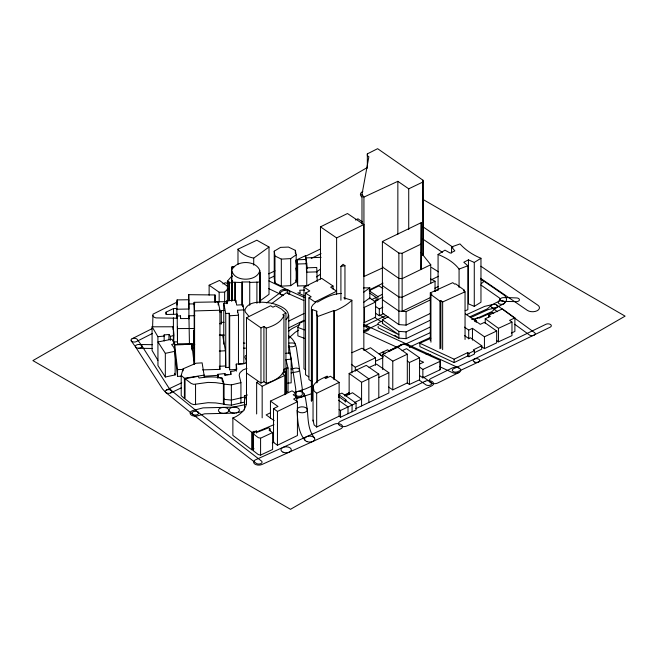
<?xml version="1.0" encoding="UTF-8"?>
<svg xmlns="http://www.w3.org/2000/svg" width="658" height="658" viewBox="0 0 658 658"><rect width="100%" height="100%" fill="white"/><g stroke="black" fill="none" stroke-linecap="round" stroke-linejoin="round"><path stroke-width="0.99" d="M338.697 397.506L338.697 394.603L341.93 393.097L356.085 403.148L356.085 409.909L340.54 417.213L339.125 416.201L316.671 427.034L314.096 424.904L313.043 420.059M339.125 416.201L339.125 382.397L330.406 376.228L325.669 378.547L324.879 377.963L327.684 376.647L327.19 376.137C322.05 378.58 315.741 380.842 313.043 386.254L314.096 391.099L316.671 393.229L316.671 427.034M295.738 393.525L295.755 389.125L289.026 345.253M234.692 266.654L232.093 266.638L232.085 268.176L231.517 268.193L231.468 300.566M382.775 266.498L382.693 267.214L398.871 278.408L402.137 278.647L420.997 269.467L421.227 222.651L382.388 241.494L382.388 313.052L398.871 324.608L406.076 325.126L430.488 313.364M177.125 299.908L176.887 309.235L188.912 309.021L188.714 299.744L177.125 299.908L177.125 301.907M176.862 316.942L176.887 315.996L180.498 315.93L180.654 318.595L189.027 318.513M259.334 271.877L259.976 271.927L260.025 280.505L259.515 280.53L259.474 282.043L249.826 282.438L249.736 281.945L241.98 281.986L241.98 305.312M152.598 327.289L152.977 314.17L177.018 302.121L177.018 305.073M311.481 397.226L311.39 401.035L312.402 399.76L312.402 309.614L316.794 311.201L316.794 382.915M361.982 223.967L361.982 194.431L368.875 156.744L367.361 155.707L367.337 153.873L377.618 148.683L422.971 180.21L423.176 255.222M248.675 316.046L245.327 312.007L244.932 309.86C248.329 300.903 260.757 301.792 268.67 302.795C276.064 303.535 294.677 310.099 286.123 319.689M316.794 311.201L316.35 312.978L317.534 316.556L317.534 382.117M181.221 375.356L184.388 378.284L184.388 398.567L181.221 395.639L181.221 375.356L183.113 368.817L196.035 363.232L202.121 362.862L204.408 377.116M245.508 355.435L244.932 357.187L246.421 361.053M173.671 343.41L173.967 334.7L173.153 326.787L152.072 326.804L152.072 350.467L157.912 360.354M270.043 428.901L269.048 430.102L272.601 432.577L272.601 449.48L260.584 455.089L258.265 454.555L253.174 450.615L252.968 449.817L252.968 432.915L256.423 431.558L257.294 432.248L268.826 427.733L270.043 428.901L270.043 430.891M304.481 338.376L297.86 335.86L297.86 327.413L299.809 323.168L304.317 320.956M285.95 313.175L282.743 314.721L283.927 315.56C280.892 322.634 273.21 326.055 266.26 328.103L263.924 326.483L260.963 327.89L246.487 317.781L270.652 305.748L272.897 307.196L275.644 305.855L281.542 309.12L285.95 313.175L285.95 393.862M419.82 375.759L422.864 377.881L439.939 369.854L439.939 361.406L440.408 360.526L404.538 344.257L403.066 344.381L388.335 351.175M439.939 369.854L440.408 368.982L440.408 360.526M363.784 302.277L369.812 297.959L375.586 302.014L364.137 307.434M375.586 302.014L375.586 317.222L364.137 322.642M382.388 323.67L382.512 319.624L388.228 316.835M504.554 303.124C508.157 300.492 506.364 296.19 503.181 294.439L482.585 280.275M311.39 401.035L311.39 310.889L312.402 309.614M227.397 301.471L227.397 281.188L231.879 276.031L231.558 275.57M343.756 297.844L351.882 300.237C346.955 305.057 340.704 308.363 334.42 311.061L333.738 310.609L317.534 316.556M378.194 326.458L378.136 327.807L398.871 338.13L406.076 338.648L430.488 326.886M340.91 300.245L340.91 266.465L343.057 264.294L344.957 265.668L344.957 299.448M227.594 286.419L219.476 280.431L209.129 285.194L219.155 292.226L224.641 292.144L227.882 288.887M288.722 338.105L295.228 332.29L298.691 330.143M491.394 305.213L487.348 308.865L469.911 316.761M496.922 307.237L491.797 311.662L474.821 319.344M288.377 331.402L292.078 328.581L299.744 324.616M349.464 392.571L344.677 395.902M266.613 302.919L282.134 291.239A3.274 1.892 0 0 1 286.732 290.885A3.274 1.892 0 0 1 287.34 293.534M271.606 303.659L286.353 292.728L303.873 300.541M237.982 249.193C241.601 254.481 247.655 256.817 253.717 258.125L269.007 247.03L256.826 240.211L237.982 249.193L237.982 264.294M259.351 301.364L269.007 294.356L269.007 247.03M363.784 292.136L369.812 287.817L369.812 298.979M504.012 303.675L496.206 307.705M274.23 251.175L274.962 255.962L281.32 259.12L290.688 258.61L296.182 254.827L295.343 250.353L288.475 247.071L280.563 247.375L274.23 251.175L274.23 278.219L274.962 283.006L281.32 286.164L290.688 285.654L296.182 281.871L296.182 254.827M316.432 271.91L320.553 269.122M316.432 276.985L320.553 274.189M382.775 285.087L382.693 285.802L398.871 296.997L402.137 297.235L435.045 281.237L435.045 291.297M382.775 299.176L382.693 299.892L398.871 311.086L406.076 311.604L430.488 299.842M382.775 322.839L382.693 323.555L398.871 334.749L378.572 324.649C375.776 322.831 381.969 321.647 382.75 320.791M438.072 290.219L438.072 254.449L444.973 250.147L450.319 253.141L454.843 250.879L451.569 246.923L460 243.929C465.732 250.279 473.069 255.049 480.965 258.273L480.965 302.219L474.278 306.373L468.438 303.815L468.438 259.869L474.278 262.427L480.965 258.273M367.501 167.412L32.9 360.6L290.499 509.317L625.1 316.136L422.576 199.209M254.029 448.723L251.71 449.751L232.874 435.399L232.874 417.929C241.626 414.984 250.706 404.843 244.496 395.68L247.424 394.997M132.052 338.763L152.64 328.375M295.837 397.465L295.837 393.369L293.213 394.742L296.848 397.374L296.848 401.479M434.913 291.338L438.508 289.479M296.848 397.374L293.624 399.044L297.432 401.725L297.432 435.53L277.446 445.236L273.531 442.439L273.531 408.634L277.989 406.463L270.446 401.092L292.086 390.836L295.837 393.369M468.438 259.869L463.8 262.254L467.846 265.783L467.846 309.729L465.214 310.716M374.229 301.496L382.981 297.128M288.607 321.194L304.07 313.504M288.607 327.955L304.07 320.265M388.779 350.879L401.29 344.66M369.516 289.849L383.046 283.146M371.754 299.604L376.121 297.441L376.121 301.298M382.915 288.525L378.975 285.86L369.138 290.704L377.832 296.585L382.29 294.373M375.414 306.373L379.312 308.98L382.882 307.212M375.414 313.134L379.312 315.741L383.779 313.529M320.471 279.025L320.471 226.846L347.473 213.521L363.841 224.559L363.841 350.41M305.633 369.878L303.988 368.768L303.988 287.077L321.655 278.35L333.03 286.008L333.03 289.076M308.758 376.87L305.559 374.715L305.559 293.024L309.754 290.959L303.988 287.077M333.03 286.008L330.645 287.184L336.625 291.214L314.935 301.932L308.931 297.885L311.16 296.791L305.559 293.024M152.368 333.474L136.477 341.551A3.274 1.892 0 0 1 131.6 341.263A3.274 1.892 0 0 1 132.677 338.5A3.274 1.892 0 0 1 137.3 339.446L141.725 345.647M431.155 279.872L438.508 276.253M434.831 288.204L438.508 286.394M419.878 343.246L454.135 359.202L467.698 352.598L468.94 353.362L474.426 350.673L474.426 354.053L468.94 356.743L467.698 355.978L454.135 362.583L419.878 346.626L419.878 343.246L430.842 338.253M320.471 226.846L336.616 237.9L363.841 224.559M166.046 314.146L166.046 312.172L173.482 308.553L176.862 308.495L176.862 317.362M382.388 241.494L398.871 253.05L402.137 253.289L420.997 244.118M385.925 315.626L363.734 326.228M256.653 413.964L256.653 382.38L258.578 381.443L260.963 383.104L263.924 381.698L266.26 383.318C273.21 381.27 280.892 377.848 283.927 370.775L283.927 315.56M474.163 352.836L481.755 349.135L481.755 345.754L473.316 349.859L474.426 350.673M420.881 252.433L430.743 264.73L420.997 269.467L421.227 222.651M430.743 297.408L402.137 311.324L402.137 253.289M270.586 412.747L266.145 414.902L274.205 420.676M273.531 408.634L277.446 411.431L297.432 401.725M339.125 382.397L316.671 393.229M273.991 424.665L257.294 431.689L256.423 430.998L251.71 432.281L232.874 417.929M272.272 442.966L273.991 442.127M305.205 256.373L320.347 249.061M269.41 278.4L274.616 275.924M311.25 258.388L321.055 253.651M283.549 369.549L285.95 368.381M382.388 319.813L398.871 331.369L406.076 331.887L430.488 320.125M474.352 359.071L545.885 324.304A3.274 1.892 0 0 1 550.507 324.493A3.274 1.892 0 0 1 550.187 327.166L478.555 361.982M382.306 268.045L363.932 276.541L363.932 197.096L397.851 181.32L408.725 188.813L423.176 181.896M166.466 390.029L181.74 382.783M170.652 392.941L181.205 387.916M256.653 382.38L262.164 386.262L284.799 375.422L284.799 394.784M407.31 354.21L397.819 347.235L382.709 354.234L392.777 361.16L407.31 354.21L407.31 382.94L409.408 384.478L419.574 379.756L419.574 357.779L406.578 348.682L402.063 350.698M388.582 387.011L392.777 389.89L407.31 382.94M355.419 220.011L357.968 218.793L362.402 221.927M378.802 377.503L388.853 372.708L388.853 392.99L355.739 408.676M377.791 324.452L363.471 331.254M378.802 374.122L361.579 382.273L349.143 373.44L366.3 365.371L378.802 374.122L378.802 397.786M268.637 273.86L275.003 270.849M272.601 432.577L260.584 438.187L258.265 437.652L253.174 433.712L252.968 432.915M345.269 402.137L345.269 400.204L346.067 399.825L338.697 394.603M464.532 327.125L468.71 330.094L472.46 328.334L484.436 336.789L496.675 331.023L496.675 342.859L484.436 348.625L481.245 346.371M222.832 283.927L225.357 282.743L227.939 283.557M295.639 260.321L305.641 255.625L306.546 268.16M285.621 394.446L285.621 372.033L282.364 373.563L284.799 375.422M382.981 356.62L379.066 353.815L387.603 349.817L389.865 351.487M351.339 364.318L355.312 367.271L375.512 357.812L375.512 365.248M352.079 411.785L352.079 405.024L346.009 400.738L345.154 401.141L338.557 396.478M419.82 367.312L422.864 369.426L439.939 361.406M354.909 402.309L361.579 399.176L352.524 392.744L345.837 395.869M339.125 409.44L340.54 410.452L356.085 403.148M474.393 359.054L453.535 368.776A3.274 1.892 0 0 0 453.041 371.441A3.274 1.892 0 0 0 457.647 371.721L478.514 361.999M407.31 360.971L409.408 362.509L419.574 357.779M344.973 394.759L349.488 392.661M458.84 372.576L437.8 382.964A5.174 2.986 0 0 1 430.496 382.693A5.174 2.986 0 0 1 430.965 378.482L452.342 367.921A5.174 2.986 0 0 1 459.383 368.217A5.174 2.986 0 0 1 459.366 372.296A5.174 2.986 0 0 1 452.326 372.568L439.741 366.695M430.2 332.701L404.431 344.603M492.11 304.744L498.97 301.249A3.274 1.892 0 0 1 504.415 301.611A3.274 1.892 0 0 1 501.659 304.35A3.274 1.892 0 0 1 498.419 301.792L500.064 299.275L499.397 297.918L480.842 284.963M430.579 337.373L409.44 347.144M464.433 292.3L464.433 290.277L455.624 283.828L454.81 284.19L452.745 282.685L430.291 292.884L431.919 294.085L430.932 294.529L439.955 301.134L440.901 300.706L442.645 301.981L442.645 349.645M511.34 333.071L514.885 331.443L514.885 317.921L509.563 320.364L511.973 322.107L511.973 335.629L498.46 341.839L496.806 340.638M375.512 361.193L382.866 357.812M488.721 317.123L488.721 315.19L502.416 308.89L514.885 317.921M485.226 323.571L485.226 318.743L490.366 316.375L488.721 315.19M485.226 318.743L498.46 328.317L511.973 322.107M369.08 367.485L376.475 364.096L388.853 372.708M464.433 290.277L463.528 290.688L465.05 291.807L465.05 339.47M442.645 301.981L465.05 291.807M364.54 350.41L370.454 347.712L382.981 356.8M466.415 314.697L484.65 306.373L493.031 304.448M470.602 317.617L488.45 309.474L495.293 308.002M471.704 319.525L473.472 318.719L476.186 320.75L476.186 322.445M351.898 352.704L362.007 348.181L375.512 357.812M311.637 386.164L305.551 388.878L296.495 391.798M473.678 319.475L478.226 317.46L479.189 318.184L492.159 312.418L493.747 313.603M419.82 363.932L423.612 362.237L419.927 360.609M474.541 321.474L476.186 320.75M311.555 393.747L301.537 397.013M459.07 287.48L459.07 269.081L467.846 265.783M294.554 392.431L296.462 391.806M296.404 398.699L301.57 397.004M185.046 378.663L191.149 383.417L193.707 384.346L207.994 382.405L215.643 382.643L223.407 383.762L223.407 404.045L215.643 402.926L207.994 402.688L193.707 404.629L191.149 403.699L185.046 398.945L185.046 378.663L198.222 376.351L199.07 378.037C206.637 376.886 214.409 376.302 221.927 378.07L223.407 383.762M246.964 368.406L243.049 369.895L240.17 372.469L239.438 373.909L239.191 375.479L240.927 382.635L240.927 402.918L231.361 405.163L224.065 404.423L223.465 402.466M164.171 341.009L164.155 334.938L168.95 334.47L170.373 336.386L173.671 335.522M174.641 350.599L174.641 343.698L171.606 344.471L173.794 347.292L175.135 351.257L175.135 374.92L165.331 377.009L157.961 365.618L157.912 336.69L152.072 326.804M245.697 362.048L246.002 363.208L236.247 364.104L236.781 369.228L234.174 371.03L230.596 371.457L231.205 374.468L225.332 375.027L224.937 373.555L217.831 374.328L218.267 377.552L222.264 378.268L224.065 384.14L231.361 384.881L240.927 382.635M245.352 404.588L232.504 407.31A5.174 2.986 0 0 0 230.506 412.196A5.174 2.986 0 0 0 239.035 411.242A5.174 2.986 0 0 0 234.026 407.137L203.075 407.87L192.967 410.51A5.174 2.986 0 0 0 190.68 414.515A5.174 2.986 0 0 0 197.63 415.84L204.613 413.816L234.454 413.109M244.825 396.963L231.361 400.089L224.065 399.357L223.465 397.391M240.927 402.918L244.825 402.03M174.641 343.698L171.919 339.199L157.961 341.954L165.331 353.346L175.135 351.257M235.967 412.936L242.95 411.505M340.91 266.465L344.957 265.668M290.844 368.982L295.277 368.176A3.274 1.892 0 0 1 299.39 369.409A3.274 1.892 0 0 1 297.26 371.778L291.107 372.905M184.388 378.284L204.408 375.085M157.912 336.69L164.171 336.074L164.155 334.938M286.46 368.184L288.039 368.052L288.039 391.716L286.46 391.847L286.46 368.184L286.592 392.39L286.46 391.847M285.687 353.305L289.767 353.009L291.173 359.194L291.173 382.857L287.686 383.112M291.173 359.194L285.942 359.581L288.039 368.052M204.112 376.253L218.02 375.315M224.97 374.846L227.948 374.649M226.952 303.741L226.952 300.681L235.704 300.13L236.683 305.073L242.81 304.687L243.83 309.852L243.83 363.94M223.761 344.159L223.761 303.338L227.429 303.108L226.952 300.681M237.489 312.295L237.489 310.255L243.83 309.852M223.761 303.338L225.752 313.488L229.181 313.274L229.675 315.774L238.467 315.215L238.467 364.203M239.298 364.228L242.925 363.997M229.181 313.274L229.181 367.361L229.675 369.854L236.609 369.418M219.69 335.202L222.626 335.185L225.439 350.772L225.752 367.575L229.181 367.361M219.287 351.084L225.439 350.772M219.287 366.292L225.439 365.988M297.054 259.836L306.233 259.408L306.751 263.718L306.751 285.695L297.655 285.975L297.054 281.805L297.054 259.836L297.655 264.006L297.655 285.975M341.428 293.476C332.841 293.567 324.846 297.811 317.608 302.08L316.449 301.627L312.895 304.851L311.481 307.08L311.39 310.889M321.12 257.319L305.715 257.911L305.97 259.836M306.233 267.864L316.745 267.485L317.238 281.534M194.168 364.03L191.865 344.167L174.65 344.784L177.545 369.615L177.545 376.376L181.592 376.228M177.545 369.615L183.615 369.393M288.994 343.057L292.045 342.958A3.274 1.892 0 0 1 295.508 344.743A3.274 1.892 0 0 1 292.423 346.733L288.352 346.873M297.655 264.006L306.751 263.718M219.945 310.231L194.587 310.93L194.135 302.318L218.168 301.89L219.945 310.231L219.945 369.385L202.516 369.886M317.238 271.877L306.751 272.173L306.34 268.727M306.751 285.695L308.66 285.638M194.579 343.698L177.496 343.805L177.175 314.203L166.178 314.499L166.046 312.172M304.769 290.12L299.727 290.244L300.27 292.802L297.827 292.876L304.317 295.796M363.413 287.9L369.812 287.817M219.344 335.177L224.468 335.111M188.912 319.007L188.912 303.947L194.867 303.881M221.31 324.007L221.302 310.535L224.115 310.51M194.867 315.717L188.912 315.782L189.446 343.706M224.115 322.338L221.302 322.371L221.31 323.67L219.533 323.678M177.389 318.209L155.946 317.904L154.112 317.222L152.598 315.462M177.389 326.664L177.496 328.589L194.579 328.49M173.399 341.453L173.416 341.905L177.389 341.872M231.468 272.173L232.192 272.165L231.723 274.254L232.364 276.681L231.649 276.582L231.649 300.92M219.533 311.843L221.31 311.834L221.302 310.535M174.247 344.685L183.483 344.636M191.7 344.603L194.776 344.586M191.536 348.386L194.595 348.378M243.534 348.156L245.574 348.14M231.649 276.582L231.813 280.752L232.389 280.76L232.471 282.208L242.185 282.529L242.185 304.835M215.01 301.726L227.767 301.709M152.401 344.685L138.789 344.479M152.286 348.469L138.608 348.263M188.714 300.681L188.714 294.677L215.01 294.965L215.059 302.063M243.402 343.057L245.039 343.155M227.397 281.188L228.745 281.599L229.321 282.529L231.953 283.137M297.86 327.413L304.481 329.921M438.072 254.449C445.984 257.722 453.823 262.139 459.07 269.081M287.916 290.046L304.679 297.63M281.534 294.743L283.392 295.59M398.115 347.745L363.455 331.961M363.899 324.55L458.856 367.929M268.875 280.9L288.031 290.096M268.554 288.517L281.418 294.694M430.636 278.918L435.045 281.237M480.973 279.329L482.396 280.152M431.607 267.518L438.491 271.861M379.485 314.82L385.029 318.497M374.542 317.304L380.077 320.981A3.274 1.892 0 0 0 381.089 321.433M311.933 381.599L308.931 379.584L308.931 297.885M369.788 293.155L376.121 297.441M452.959 247.227L422.477 226.467M480.908 266.227L537.857 305.197A6.901 3.981 0 0 1 537.018 310.806A6.901 3.981 0 0 1 527.297 310.321L480.537 278.285M422.921 239.117L442.415 252.368M394.825 335.325L398.871 338.13L398.871 331.369M382.75 352.096L385.152 353.765M246.487 372.996L258.578 381.443M496.675 331.023L484.436 322.379L480.274 324.336L465.486 313.882M481.755 345.754L470.412 337.743L468.71 338.541L464.532 335.58M422.831 376.689L430.883 382.38A3.274 1.892 0 0 1 430.422 385.045A3.274 1.892 0 0 1 425.808 384.774L419.376 380.234M356.397 370.035L368.85 378.852L368.85 402.515M338.475 400.196L348.008 406.948L348.008 413.709M345.269 400.204L346.009 400.738M502.605 309.342L496.732 305.049M503.428 309.943L534.535 332.611A3.274 1.892 0 0 1 534 335.267A3.274 1.892 0 0 1 529.394 334.955L514.688 324.238M497.464 311.695L491.584 307.401M283.466 370.462L285.621 372.033M197.869 411.998L261.423 461.003A3.274 1.892 0 0 1 260.741 463.651A3.274 1.892 0 0 1 256.151 463.257L192.728 414.351M288.591 335.975C292.942 338.483 295.442 343.18 296.437 347.959L302.285 388.779L302.293 394.413A3.274 1.892 0 0 1 299.012 396.297A3.274 1.892 0 0 1 295.738 394.405M197.959 412.072L171.286 390.433M192.638 414.277L165.832 392.538M171.45 390.589L168.629 387.554L141.774 345.713M165.668 392.382L162.559 388.985L135.622 347.029M361.982 194.431L363.932 197.096M135.671 347.095L131.23 340.877M314.573 438.072C307.919 430.093 308.224 419.376 307.302 409.63M304.835 440.095C298.066 431.919 297.745 421.013 297.079 410.954M241.98 281.986L242.185 282.529M174.6 373.333L175.135 374.92M304.095 393.838L305.452 397.876L307.286 409.49M219.451 367.065L219.945 369.385M237.489 310.255L238.467 315.215M295.845 280.086L296.182 281.871M295.829 261.308L296.552 265.273L296.552 272.034L295.829 268.069M306.357 262.731L307.121 268.522M174.65 351.545L177.545 376.376M194.077 339.487L193.542 330.267L194.077 359.77M194.283 364.343L194.135 302.318M188.714 294.677L188.912 303.947M498.46 328.317L498.46 341.839M484.436 336.789L484.436 348.625M474.278 262.427L474.278 306.373M472.46 328.334L472.46 340.161M468.94 353.362L468.94 356.743M468.71 330.094L468.71 338.969M467.698 352.598L467.698 355.978M454.135 359.202L454.135 362.583M451.569 246.923L451.569 253.059M440.901 300.706L440.901 348.37M439.955 301.134L439.955 348.798M430.932 294.529L430.932 342.193M430.743 264.73L430.743 283.327M430.291 292.884L430.291 340.548M422.971 180.21L422.971 255.575M422.864 369.426L422.864 377.881M409.408 362.509L409.408 384.478M408.725 188.813L408.725 229.552M406.076 311.604L406.076 325.126M406.076 331.887L406.076 338.648M398.871 253.05L398.871 324.608M397.851 181.32L397.851 234.281M392.777 361.16L392.777 389.89M382.709 354.234L382.709 369.631M379.312 308.98L379.312 315.741M377.832 296.585L377.832 300.451M367.337 153.873L367.337 168.127M364.524 307.541L364.524 322.757M361.579 382.273L361.579 405.937M355.312 367.271L355.312 371.211M351.882 300.237L351.882 372.971M349.143 373.44L349.143 394.15M340.54 410.452L340.54 417.213M336.616 237.9L336.625 294.282M334.42 311.061L334.42 379.691M333.738 310.609L333.738 379.247M313.043 386.254L313.043 421.087M295.343 250.353L295.343 253.363M290.688 258.61L290.688 285.654M288.747 315.149L288.747 353.412M281.32 259.12L281.32 286.164M277.446 411.431L277.446 445.236M274.962 255.962L274.962 283.006M270.446 401.092L270.446 418.504M266.26 328.103L266.26 383.318M263.924 326.483L263.924 381.698M262.164 386.262L262.164 417.846M260.963 327.89L260.963 383.104M260.584 438.187L260.584 455.089M260.025 280.505L260.025 302.812M259.976 271.927L259.976 302.351M259.515 280.53L259.515 302.836M256.908 282.052L256.908 303.346M256.423 430.998L256.423 433.054M254.029 431.253L254.029 433.309M253.717 258.125L253.717 265.166M253.174 433.712L253.174 450.615M251.71 432.281L251.71 449.751M249.736 281.945L249.736 305.271M246.487 317.781L246.487 404.58M244.496 395.68L244.496 410.066M242.81 304.687L242.81 306.727M236.247 364.104L236.247 371.211M235.704 300.13L235.704 302.17M235.054 282.553L235.054 300.813M235.038 282.208L235.038 300.459M232.471 282.208L232.471 300.459M232.389 280.76L232.389 300.032M232.093 266.638L232.093 268.67M231.813 280.752L231.813 301.035M231.517 268.193L231.517 300.648M231.361 384.881L231.361 405.163M230.596 371.457L230.596 374.501M229.675 315.774L229.675 369.854M229.321 282.529L229.321 300.788M228.745 281.599L228.745 300.862M225.752 313.488L225.752 367.575M224.937 373.555L224.937 375.586M224.641 292.144L224.641 302.129M224.065 384.14L224.065 404.423M222.264 378.268L222.264 381.311M219.155 292.226L219.155 302.211M218.168 301.89L218.168 304.95M217.831 374.328L217.831 378.383M215.01 294.965L215.01 301.981M209.129 285.194L209.129 295.179M195.549 384.478L195.549 404.76M194.587 310.93L194.587 363.964M191.865 344.167L191.865 349.966M183.113 368.817L183.113 370.849M180.498 315.93L180.498 317.962M177.496 328.589L177.496 343.805M177.175 314.203L177.175 317.156M173.482 308.553L173.482 314.466M173.399 317.789L173.416 341.905M173.153 326.787L173.153 329.748M170.373 336.386L170.373 340.334M168.95 334.47L168.95 339.396M165.331 353.346L165.331 377.009M362.007 197.022A6.901 3.981 0 0 1 362.838 191.404M297.243 408.832A5.174 2.986 0 0 1 305.509 407.541A5.174 2.986 0 0 1 304.547 412.451A5.174 2.986 0 0 1 296.997 410.131M294.726 392.736A5.174 2.986 0 0 1 302.014 391.971A5.174 2.986 0 0 1 303.157 396.198A5.174 2.986 0 0 1 295.804 396.749M283.195 295.245A5.174 2.986 0 0 1 280.02 291.14A5.174 2.986 0 0 1 287.488 289.865A5.174 2.986 0 0 1 288.706 294.307M425.849 353.946A5.174 2.986 0 0 1 431.623 356.57M399.686 346.108A5.174 2.986 0 0 1 405.575 343.986A5.174 2.986 0 0 1 409.827 347.153M363.553 325.513A5.174 2.986 0 0 1 369.294 328.128A5.174 2.986 0 0 1 364.762 331.443M364.483 326.598A3.274 1.892 0 0 1 367.419 328.663A3.274 1.892 0 0 1 363.841 330.357M481.59 279.815A3.274 1.892 0 0 1 483.35 281.575A3.274 1.892 0 0 1 481.327 283.236M288.804 336.172A3.274 1.892 0 0 1 288.525 338.27M259.82 270.512C257.344 282.093 233.302 282.216 231.838 270.043C236.173 259.976 255.863 259.926 259.82 270.512M424.928 381.336L376.162 404.983L340.408 421.309A5.174 2.986 0 0 0 339.561 425.504A5.174 2.986 0 0 0 346.832 425.989L382.701 409.613L431.771 385.827A5.174 2.986 0 0 0 432.232 381.607A5.174 2.986 0 0 0 424.928 381.336M298.502 440.366L255.6 459.778A5.174 2.986 0 0 0 254.72 463.972A5.174 2.986 0 0 0 261.991 464.482L340.573 428.917A5.174 2.986 0 0 0 341.453 424.723A5.174 2.986 0 0 0 334.19 424.213L298.502 440.366M507.507 297.589L503.337 297.646A3.274 1.892 0 0 0 500.129 299.579A3.274 1.892 0 0 0 503.477 301.43L515.263 301.594A3.274 1.892 0 0 0 519.31 300.295A3.274 1.892 0 0 0 517.056 297.959L507.507 297.589M219.649 412.295A5.174 2.986 0 0 0 228.482 411.406A5.174 2.986 0 0 0 222.741 407.434A5.174 2.986 0 0 0 219.649 412.295M492.406 307.821A3.274 1.892 0 0 0 497.432 306.299A3.274 1.892 0 0 0 492.636 304.547A3.274 1.892 0 0 0 492.406 307.821M136.099 347.523A3.274 1.892 0 0 0 141.725 347.095A3.274 1.892 0 0 0 138.262 344.496A3.274 1.892 0 0 0 136.099 347.523M283.022 452.178A5.174 2.986 0 0 0 291.272 450.154A5.174 2.986 0 0 0 284.108 447.037A5.174 2.986 0 0 0 283.022 452.178M166.17 392.777A3.274 1.892 0 0 0 171.697 392.036A3.274 1.892 0 0 0 167.815 389.643A3.274 1.892 0 0 0 166.17 392.777M306.908 441.6A5.174 2.986 0 0 0 314.869 439.223A5.174 2.986 0 0 0 307.327 436.427A5.174 2.986 0 0 0 306.908 441.6M474.525 362.056A3.274 1.892 0 0 0 479.715 360.724A3.274 1.892 0 0 0 475.125 358.799A3.274 1.892 0 0 0 474.525 362.056M193.222 414.639A3.274 1.892 0 0 0 198.535 413.487A3.274 1.892 0 0 0 194.143 411.406A3.274 1.892 0 0 0 193.222 414.639"/></g></svg>
